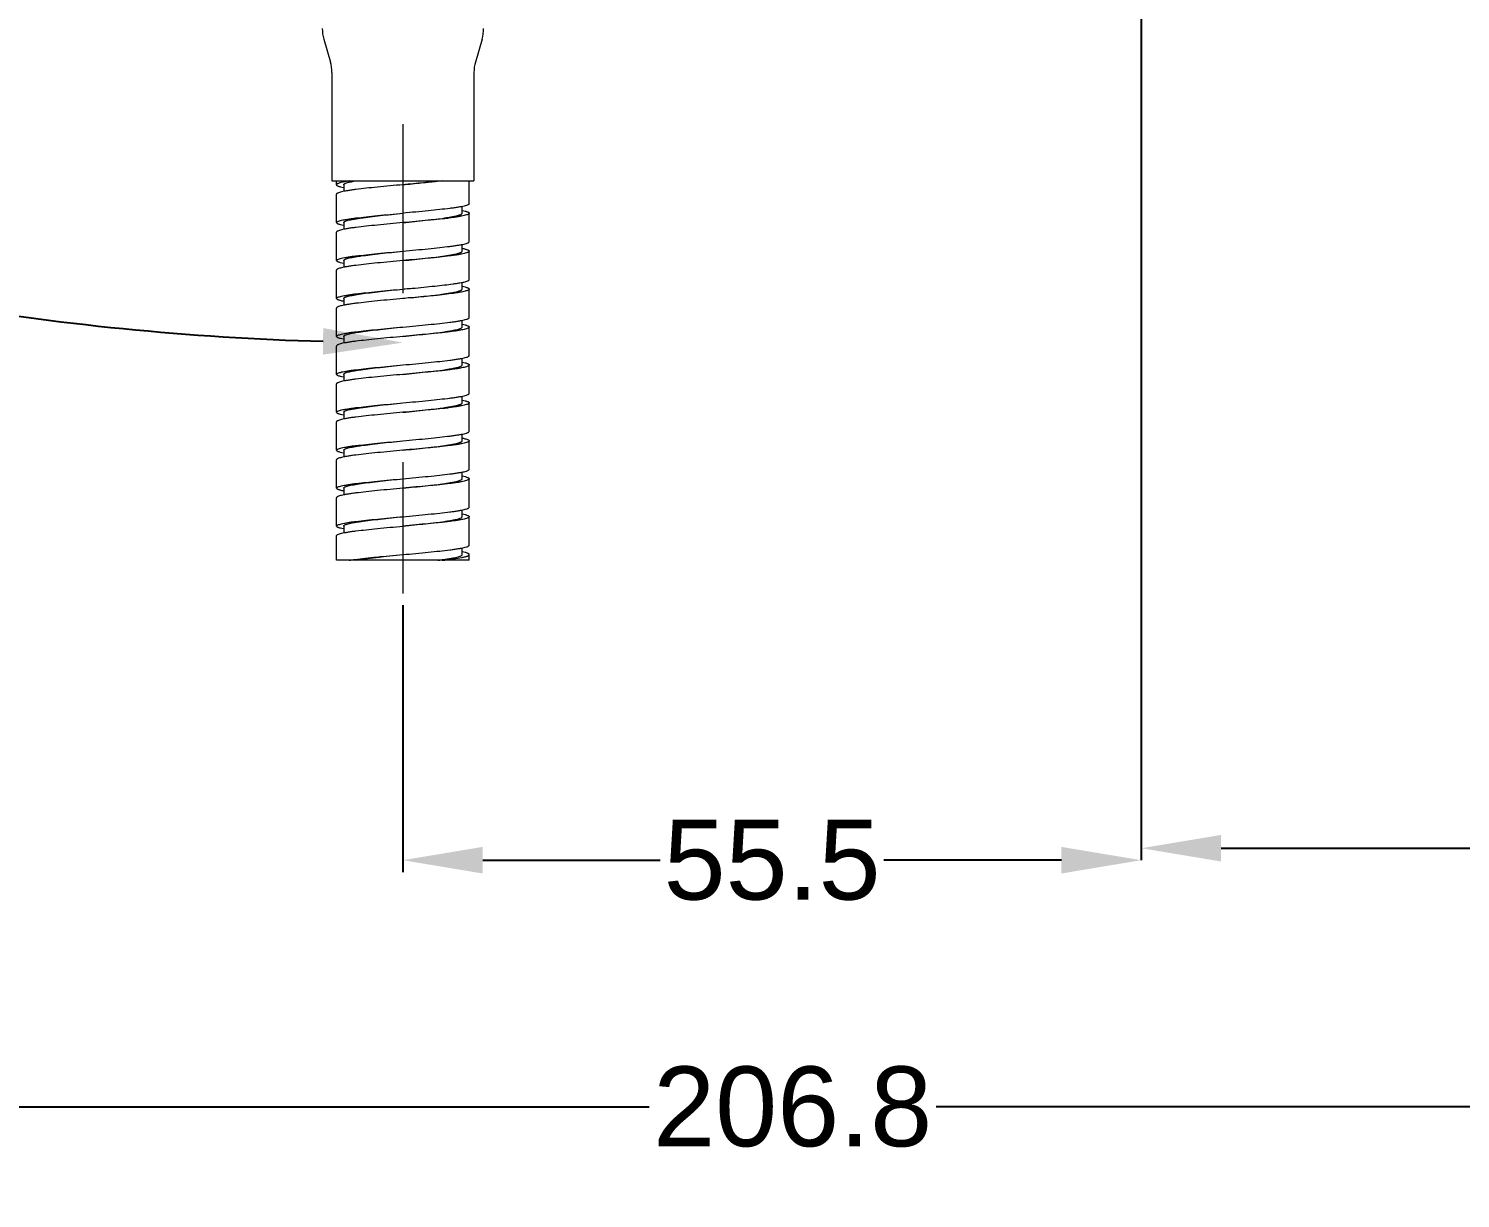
# Model space of a CAD drawing. Header units: millimetres. Extents: x 14071 to 14912, y -87 to 508.
# Drawn here: x 14654.4 to 14762, y 15.6 to 103.5 of the extents above; entities that cross this region are included whole.
import ezdxf

# ---------------------------------------------------------------- set-up
doc = ezdxf.new("R2010")
doc.units = ezdxf.units.MM
doc.linetypes.add('CENTERX2', pattern=[101.6, 63.5, -12.7, 12.7, -12.7])
doc.layers.add('CENTER', color=1, linetype='CENTERX2', lineweight=15)
doc.layers.add('DIM', color=3, linetype='Continuous', lineweight=9)
doc.styles.get("Standard").update_dxf_attribs({"font": 'arial.ttf'})
doc.dimstyles.new('겸용-샤워욕조용1', dxfattribs={"dimscale": 0.6, "dimtxt": 10, "dimasz": 10, "dimexe": 1.5, "dimexo": 1.5, "dimgap": 1, "dimtad": 0, "dimtih": 1, "dimtoh": 1, "dimdec": 1, "dimdsep": 46, "dimtxsty": 'Standard', "dimcen": 2.5, "dimclrd": 5, "dimclre": 5, "dimclrt": 5, "dimadec": 1, "dimazin": 2, "dimtfac": 1, "dimtdec": 1, "dimtmove": 0, "dimatfit": 3, "dimfxl": 1.25, "dimarcsym": 0})

# ---------------------------------------------------------------- blocks, each defined once
blk = doc.blocks.new('*D10')
at = {"layer": 'Defpoints', "color": 0, "transparency": 16777216}
for p in [(14772.19, 270.25), (14558.66, -0.91), (14567.36, -0.91)]:
    blk.add_point(p, dxfattribs=at)
at = {"layer": 'DIM', "color": 5, "lineweight": -2, "transparency": 16777216}
for p, q in [((14771.29, 270.25), (14557.76, 270.25)), ((14558.66, 264.25), (14558.66, 139.2)), ((14558.66, 5.09), (14558.66, 130.14)), ((14566.46, -0.91), (14557.76, -0.91))]:
    blk.add_line(p, q, dxfattribs=at)
at = {"layer": 'DIM', "color": 5, "transparency": 16777216}
for points in [[(14557.66, 264.25), (14559.66, 264.25), (14558.66, 270.25)], [(14557.66, 5.09), (14559.66, 5.09), (14558.66, -0.91)]]:
    blk.add_solid(points, dxfattribs=at)
at = {"layer": 'DIM', "color": 5, "transparency": 16777216, "insert": (14558.66, 134.67), "char_height": 6, "attachment_point": 5}
blk.add_mtext('(1600)', dxfattribs=at)
blk = doc.blocks.new('*D5')
at = {"layer": 'Defpoints', "color": 0, "transparency": 16777216}
for p in [(14738.06, 132.65), (14815.26, 41.92), (14815.26, 23.27)]:
    blk.add_point(p, dxfattribs=at)
at = {"layer": 'DIM', "color": 5, "lineweight": -2, "transparency": 16777216}
for p, q in [((14738.06, 131.75), (14738.06, 41.02)), ((14815.26, 24.17), (14815.26, 42.82)), ((14744.06, 41.92), (14768.32, 41.92)), ((14809.26, 41.92), (14785, 41.92))]:
    blk.add_line(p, q, dxfattribs=at)
at = {"layer": 'DIM', "color": 5, "transparency": 16777216}
for points in [[(14744.06, 42.92), (14744.06, 40.92), (14738.06, 41.92)], [(14809.26, 42.92), (14809.26, 40.92), (14815.26, 41.92)]]:
    blk.add_solid(points, dxfattribs=at)
at = {"layer": 'DIM', "color": 5, "transparency": 16777216, "insert": (14776.66, 41.92), "char_height": 6, "attachment_point": 5}
blk.add_mtext('77.2', dxfattribs=at)
blk = doc.blocks.new('*D6')
at = {"layer": 'Defpoints', "color": 0, "transparency": 16777216}
for p in [(14682.56, 61.07), (14682.56, 41.02), (14738.06, 41.02)]:
    blk.add_point(p, dxfattribs=at)
at = {"layer": 'DIM', "color": 5, "lineweight": -2, "transparency": 16777216}
for p, q in [((14682.56, 60.17), (14682.56, 40.12)), ((14688.56, 41.02), (14701.89, 41.02)), ((14732.06, 41.02), (14718.72, 41.02))]:
    blk.add_line(p, q, dxfattribs=at)
at = {"layer": 'DIM', "color": 5, "transparency": 16777216}
for points in [[(14688.56, 42.02), (14688.56, 40.02), (14682.56, 41.02)], [(14732.06, 42.02), (14732.06, 40.02), (14738.06, 41.02)]]:
    blk.add_solid(points, dxfattribs=at)
at = {"layer": 'DIM', "color": 5, "transparency": 16777216, "insert": (14710.31, 41.02), "char_height": 6, "attachment_point": 5}
blk.add_mtext('55.5', dxfattribs=at)
blk = doc.blocks.new('*D7')
at = {"layer": 'Defpoints', "color": 0, "transparency": 16777216}
for p in [(14682.56, 172.53), (14613.7, 130.78), (14604.56, 109.24), (14626.21, 87.5), (14682.56, 61.07)]:
    blk.add_point(p, dxfattribs=at)
at = {"layer": 'DIM', "color": 5, "lineweight": -2, "transparency": 16777216}
blk.add_line((14604.21, 108.42), (14598.95, 96.02), dxfattribs=at)
for start, end in [(248.6134, 256.7003), (260.2882, 268.3866)]:
    blk.add_arc((14682.56, 293), 213.08, start, end, dxfattribs=at)
at = {"layer": 'DIM', "color": 5, "transparency": 16777216}
for points in [[(14604.48, 93.66), (14605.23, 95.51), (14599.3, 96.85)], [(14676.57, 81), (14676.55, 79), (14682.56, 79.91)]]:
    blk.add_solid(points, dxfattribs=at)
at = {"layer": 'DIM', "color": 5, "transparency": 16777216, "insert": (14640.08, 84.19), "char_height": 6, "attachment_point": 5}
blk.add_mtext('23°', dxfattribs=at)
blk = doc.blocks.new('*D14')
at = {"layer": 'Defpoints', "color": 0, "transparency": 16777216}
for p in [(14608.47, 118.45), (14815.26, 42.82), (14815.26, 22.48)]:
    blk.add_point(p, dxfattribs=at)
at = {"layer": 'DIM', "color": 5, "lineweight": -2, "transparency": 16777216}
for p, q in [((14608.47, 117.55), (14608.47, 21.58)), ((14815.26, 41.92), (14815.26, 21.58)), ((14614.47, 22.48), (14701.08, 22.48)), ((14809.26, 22.48), (14722.65, 22.48))]:
    blk.add_line(p, q, dxfattribs=at)
at = {"layer": 'DIM', "color": 5, "transparency": 16777216}
for points in [[(14614.47, 23.48), (14614.47, 21.48), (14608.47, 22.48)], [(14809.26, 23.48), (14809.26, 21.48), (14815.26, 22.48)]]:
    blk.add_solid(points, dxfattribs=at)
at = {"layer": 'DIM', "color": 5, "transparency": 16777216, "insert": (14711.86, 22.48), "char_height": 6, "attachment_point": 5}
blk.add_mtext('206.8', dxfattribs=at)

msp = doc.modelspace()

# ---------------------------------------------------------------- linework, layer by layer
at = {"lineweight": 20}
for p, q in [((14676.61, 102.71), (14677.11, 100.99)), ((14688.51, 102.71), (14688.01, 100.99)), ((14677.22, 100.2), (14677.22, 92.05)), ((14687.9, 100.2), (14687.9, 92.05)), ((14677.22, 92.05), (14687.9, 92.05)), ((14677.57, 91.77), (14677.57, 92.05)), ((14678.11, 91.77), (14678.11, 91.26)), ((14687.55, 90.34), (14687.55, 92.05)), ((14677.57, 88.92), (14677.57, 91.05)), ((14687.01, 89.63), (14687.01, 90.13)), ((14687.55, 87.49), (14687.55, 89.63)), ((14678.11, 88.92), (14678.11, 88.41)), ((14677.57, 86.07), (14677.57, 88.2)), ((14687.01, 86.78), (14687.01, 87.28)), ((14687.55, 84.64), (14687.55, 86.78)), ((14677.57, 83.22), (14677.57, 85.35)), ((14678.11, 86.07), (14678.11, 85.56)), ((14687.01, 83.93), (14687.01, 84.43)), ((14678.11, 83.22), (14678.11, 82.71)), ((14687.55, 81.79), (14687.55, 83.93)), ((14677.57, 80.37), (14677.57, 82.5)), ((14687.01, 81.08), (14687.01, 81.58)), ((14687.55, 78.94), (14687.55, 81.08)), ((14677.57, 77.52), (14677.57, 79.65)), ((14678.11, 80.37), (14678.11, 79.86)), ((14687.01, 78.23), (14687.01, 78.73)), ((14678.11, 77.52), (14678.11, 77.01)), ((14687.55, 76.09), (14687.55, 78.23)), ((14677.57, 74.67), (14677.57, 76.8)), ((14687.01, 75.38), (14687.01, 75.88)), ((14687.55, 73.24), (14687.55, 75.38)), ((14678.11, 74.67), (14678.11, 74.16)), ((14677.57, 71.82), (14677.57, 73.95)), ((14687.01, 72.53), (14687.01, 73.03)), ((14687.53, 72.56), (14687.55, 72.53)), ((14687.55, 70.39), (14687.55, 72.53)), ((14677.57, 68.97), (14677.57, 71.1)), ((14678.11, 71.82), (14678.11, 71.31)), ((14687.01, 69.68), (14687.01, 70.18)), ((14678.11, 68.97), (14678.11, 68.46)), ((14687.55, 67.54), (14687.55, 69.68)), ((14677.57, 66.12), (14677.57, 68.25)), ((14687.01, 66.83), (14687.01, 67.33)), ((14687.55, 64.69), (14687.55, 66.83)), ((14678.11, 66.12), (14678.11, 65.61)), ((14677.57, 63.55), (14677.57, 65.4)), ((14687.55, 63.55), (14677.57, 63.55)), ((14687.01, 63.98), (14687.01, 64.48)), ((14687.55, 63.55), (14687.55, 63.98))]:
    msp.add_line(p, q, dxfattribs=at)
for centre, radius, start, end in [((14679.35, 103.5), 2.85, 180, 195.9454), ((14685.77, 103.5), 2.85, 344.0546, 360), ((14674.37, 100.2), 2.85, 0, 15.9454), ((14690.75, 100.2), 2.85, 164.0546, 180), ((14680.84, 98.03), 34.75, 277.1836, 277.7166)]:
    msp.add_arc(centre, radius, start, end, dxfattribs=at)
for points, start_tangent, end_tangent in [([(14678.53, 92.05), (14678.12, 91.98), (14677.95, 91.95), (14677.82, 91.91), (14677.71, 91.87), (14677.63, 91.84), (14677.61, 91.82), (14677.59, 91.8), (14677.57, 91.77)], (-0.988329, -0.152335), (-0.000365, -1)), ([(14682.56, 91.77), (14681.59, 91.68), (14680.65, 91.59), (14679.79, 91.5), (14679.03, 91.41), (14678.7, 91.37), (14678.41, 91.32), (14678.16, 91.28), (14677.95, 91.23), (14677.79, 91.19), (14677.67, 91.14), (14677.63, 91.12), (14677.6, 91.1), (14677.57, 91.05)], (-0.99589, -0.090572), (-0.000306, -1)), ([(14677.57, 91.77), (14677.6, 91.72), (14677.65, 91.69), (14677.7, 91.66), (14677.78, 91.64), (14677.87, 91.61), (14678.09, 91.56)], (-0.000365, -1), (0.979671, -0.200612)), ([(14678.11, 91.77), (14678.16, 91.84), (14678.23, 91.87), (14678.33, 91.91), (14678.45, 91.95), (14678.6, 91.98), (14678.96, 92.05)], (0.000261, 1), (0.985424, 0.170114)), ([(14685.5, 92.05), (14684.11, 91.91), (14682.56, 91.77)], (-0.993715, -0.111936), (-0.99589, -0.090572)), ([(14682.56, 91.77), (14683.94, 91.91), (14685.19, 92.05)], (0.994852, 0.101335), (0.992135, 0.125169)), ([(14677.57, 88.92), (14677.6, 88.96), (14677.63, 88.98), (14677.67, 89.01), (14677.79, 89.05), (14677.95, 89.1), (14678.16, 89.14), (14678.41, 89.18), (14678.7, 89.23), (14679.03, 89.27), (14679.79, 89.36), (14680.65, 89.45), (14681.59, 89.54), (14682.56, 89.63)], (-0.000001, 1), (0.99589, 0.090572)), ([(14678.11, 88.92), (14678.13, 88.96), (14678.15, 88.98), (14678.19, 89.01), (14678.3, 89.05), (14678.45, 89.1), (14678.63, 89.14), (14678.86, 89.18), (14679.12, 89.23), (14679.41, 89.27), (14680.09, 89.36), (14680.86, 89.45), (14681.69, 89.54), (14682.56, 89.63)], (-0.000264, 1), (0.994852, 0.101335)), ([(14687.55, 90.34), (14687.52, 90.3), (14687.49, 90.28), (14687.45, 90.25), (14687.33, 90.21), (14687.17, 90.16), (14686.96, 90.12), (14686.71, 90.08), (14686.41, 90.03), (14686.09, 89.99), (14685.33, 89.9), (14684.47, 89.81), (14683.53, 89.72), (14682.56, 89.63)], (0.000193, -1), (-0.99589, -0.090572)), ([(14687.55, 89.63), (14687.52, 89.59), (14687.49, 89.56), (14687.45, 89.54), (14687.33, 89.5), (14687.17, 89.45), (14686.96, 89.41), (14686.71, 89.36), (14686.41, 89.32), (14686.09, 89.27), (14685.33, 89.18), (14684.47, 89.1), (14683.53, 89.01), (14682.56, 88.92)], (-0.000075, -1), (-0.99589, -0.090572)), ([(14682.56, 88.92), (14683.43, 89.01), (14684.26, 89.1), (14685.03, 89.18), (14685.71, 89.27), (14686, 89.32), (14686.26, 89.36), (14686.49, 89.41), (14686.67, 89.45), (14686.82, 89.5), (14686.93, 89.54), (14686.96, 89.56), (14686.99, 89.59), (14687.01, 89.63)], (0.994852, 0.101335), (-0.000192, 1)), ([(14687.03, 89.84), (14687.25, 89.79), (14687.34, 89.76), (14687.41, 89.73), (14687.47, 89.71), (14687.51, 89.68), (14687.55, 89.63)], (0.979769, -0.200132), (-0.000075, -1)), ([(14678.09, 88.71), (14677.87, 88.76), (14677.78, 88.79), (14677.7, 88.81), (14677.65, 88.84), (14677.61, 88.86), (14677.57, 88.92)], (-0.979775, 0.200102), (-0.000001, 1)), ([(14682.56, 88.92), (14681.59, 88.83), (14680.65, 88.74), (14679.79, 88.65), (14679.03, 88.56), (14678.7, 88.52), (14678.41, 88.47), (14678.16, 88.43), (14677.95, 88.38), (14677.79, 88.34), (14677.67, 88.29), (14677.63, 88.27), (14677.6, 88.25), (14677.57, 88.2)], (-0.99589, -0.090572), (0.000001, -1)), ([(14682.56, 86.78), (14683.53, 86.87), (14684.47, 86.96), (14685.33, 87.05), (14686.09, 87.14), (14686.41, 87.18), (14686.71, 87.23), (14686.96, 87.27), (14687.17, 87.31), (14687.33, 87.36), (14687.45, 87.4), (14687.49, 87.43), (14687.52, 87.45), (14687.55, 87.49)], (0.99589, 0.090572), (0.000628, 1)), ([(14677.57, 86.07), (14677.6, 86.11), (14677.63, 86.13), (14677.67, 86.16), (14677.79, 86.2), (14677.95, 86.25), (14678.16, 86.29), (14678.41, 86.33), (14678.7, 86.38), (14679.03, 86.42), (14679.79, 86.51), (14680.65, 86.6), (14681.59, 86.69), (14682.56, 86.78)], (-0.000001, 1), (0.99589, 0.090572)), ([(14678.11, 86.07), (14678.13, 86.11), (14678.15, 86.13), (14678.19, 86.16), (14678.3, 86.2), (14678.45, 86.25), (14678.63, 86.29), (14678.86, 86.33), (14679.12, 86.38), (14679.41, 86.42), (14680.09, 86.51), (14680.86, 86.6), (14681.69, 86.69), (14682.56, 86.78)], (0.000008, 1), (0.994852, 0.101335)), ([(14687.55, 86.78), (14687.52, 86.74), (14687.49, 86.71), (14687.45, 86.69), (14687.33, 86.65), (14687.17, 86.6), (14686.96, 86.56), (14686.71, 86.51), (14686.41, 86.47), (14686.09, 86.42), (14685.33, 86.33), (14684.47, 86.25), (14683.53, 86.16), (14682.56, 86.07)], (-0.000628, -1), (-0.99589, -0.090572)), ([(14682.56, 86.07), (14683.43, 86.16), (14684.26, 86.25), (14685.03, 86.33), (14685.71, 86.42), (14686, 86.47), (14686.26, 86.51), (14686.49, 86.56), (14686.67, 86.6), (14686.82, 86.65), (14686.93, 86.69), (14686.96, 86.71), (14686.99, 86.74), (14687.01, 86.78)], (0.994852, 0.101335), (0.000313, 1)), ([(14687.03, 86.99), (14687.25, 86.94), (14687.34, 86.91), (14687.41, 86.88), (14687.47, 86.86), (14687.51, 86.83), (14687.55, 86.78)], (0.979763, -0.200159), (-0.000628, -1)), ([(14678.09, 85.86), (14677.87, 85.91), (14677.78, 85.94), (14677.7, 85.96), (14677.65, 85.99), (14677.61, 86.01), (14677.57, 86.07)], (-0.979778, 0.200087), (-0.000001, 1)), ([(14682.56, 86.07), (14681.59, 85.98), (14680.65, 85.89), (14679.79, 85.8), (14679.03, 85.71), (14678.7, 85.67), (14678.41, 85.62), (14678.16, 85.58), (14677.95, 85.53), (14677.79, 85.49), (14677.67, 85.44), (14677.63, 85.42), (14677.6, 85.4), (14677.57, 85.35)], (-0.99589, -0.090572), (0.000001, -1)), ([(14682.56, 83.93), (14682.74, 83.95), (14683.26, 83.99)], (0.99589, 0.090572), (0.995807, 0.09148)), ([(14683.26, 83.99), (14684.13, 84.07), (14684.95, 84.16), (14685.69, 84.24), (14686.33, 84.32), (14686.6, 84.36), (14686.85, 84.4), (14687.06, 84.44), (14687.23, 84.48), (14687.37, 84.52), (14687.47, 84.56), (14687.5, 84.58), (14687.53, 84.6), (14687.55, 84.64)], (0.995807, 0.09148), (0.001082, 0.999999)), ([(14687.03, 84.14), (14687.25, 84.09), (14687.34, 84.06), (14687.42, 84.03), (14687.47, 84.01), (14687.51, 83.98), (14687.55, 83.93)], (0.979719, -0.200379), (-0.001082, -0.999999)), ([(14677.57, 83.22), (14677.6, 83.26), (14677.63, 83.28), (14677.67, 83.31), (14677.79, 83.35), (14677.95, 83.4), (14678.16, 83.44), (14678.41, 83.48), (14678.7, 83.53), (14679.03, 83.57), (14679.79, 83.66), (14680.65, 83.75), (14681.59, 83.84), (14682.56, 83.93)], (0.000002, 1), (0.99589, 0.090572)), ([(14678.09, 83.01), (14677.87, 83.06), (14677.78, 83.09), (14677.7, 83.11), (14677.65, 83.14), (14677.61, 83.16), (14677.57, 83.22)], (-0.979781, 0.200071), (0.000002, 1)), ([(14682.56, 83.22), (14681.59, 83.13), (14680.65, 83.04), (14679.79, 82.95), (14679.03, 82.86), (14678.7, 82.82), (14678.41, 82.77), (14678.16, 82.73), (14677.95, 82.68), (14677.79, 82.64), (14677.67, 82.59), (14677.63, 82.57), (14677.6, 82.55), (14677.57, 82.5)], (-0.99589, -0.090572), (-0.000002, -1)), ([(14678.11, 83.22), (14678.13, 83.26), (14678.15, 83.28), (14678.19, 83.31), (14678.3, 83.35), (14678.45, 83.4), (14678.63, 83.44), (14678.86, 83.48), (14679.12, 83.53), (14679.41, 83.57), (14680.09, 83.66), (14680.86, 83.75), (14681.69, 83.84), (14682.56, 83.93)], (0.000381, 1), (0.994852, 0.101336)), ([(14683.26, 83.28), (14683.09, 83.27), (14682.56, 83.22)], (-0.995807, -0.09148), (-0.99589, -0.090572)), ([(14683.19, 83.28), (14683.96, 83.36), (14684.69, 83.44), (14685.35, 83.52), (14685.92, 83.61), (14686.17, 83.65), (14686.39, 83.69), (14686.58, 83.73), (14686.73, 83.77), (14686.85, 83.81), (14686.94, 83.85), (14686.97, 83.87), (14686.99, 83.89), (14687.01, 83.93)], (0.994749, 0.102348), (-0.000379, 1)), ([(14687.55, 83.93), (14687.53, 83.89), (14687.5, 83.87), (14687.47, 83.85), (14687.37, 83.81), (14687.23, 83.77), (14687.06, 83.73), (14686.85, 83.69), (14686.6, 83.65), (14686.33, 83.61), (14685.69, 83.52), (14684.95, 83.44), (14684.13, 83.36), (14683.26, 83.28)], (-0.001082, -0.999999), (-0.995807, -0.09148)), ([(14682.56, 81.08), (14683.53, 81.17), (14684.47, 81.26), (14685.33, 81.35), (14686.09, 81.44), (14686.41, 81.48), (14686.71, 81.53), (14686.96, 81.57), (14687.17, 81.61), (14687.33, 81.66), (14687.45, 81.7), (14687.49, 81.73), (14687.52, 81.75), (14687.55, 81.79)], (0.99589, 0.090572), (0.000908, 1)), ([(14677.57, 80.37), (14677.6, 80.41), (14677.63, 80.43), (14677.67, 80.46), (14677.79, 80.5), (14677.95, 80.55), (14678.16, 80.59), (14678.41, 80.63), (14678.7, 80.68), (14679.03, 80.72), (14679.79, 80.81), (14680.65, 80.9), (14681.59, 80.99), (14682.56, 81.08)], (0.000004, 1), (0.99589, 0.090572)), ([(14678.11, 80.37), (14678.13, 80.41), (14678.15, 80.43), (14678.19, 80.46), (14678.3, 80.5), (14678.45, 80.55), (14678.63, 80.59), (14678.86, 80.63), (14679.12, 80.68), (14679.41, 80.72), (14680.09, 80.81), (14680.86, 80.9), (14681.69, 80.99), (14682.56, 81.08)], (-0.000051, 1), (0.994852, 0.101335)), ([(14687.55, 81.08), (14687.52, 81.04), (14687.49, 81.01), (14687.45, 80.99), (14687.33, 80.95), (14687.17, 80.9), (14686.96, 80.86), (14686.71, 80.81), (14686.41, 80.77), (14686.09, 80.72), (14685.33, 80.63), (14684.47, 80.55), (14683.53, 80.46), (14682.56, 80.37)], (-0.000908, -1), (-0.99589, -0.090572)), ([(14682.56, 80.37), (14683.43, 80.46), (14684.26, 80.55), (14685.03, 80.63), (14685.71, 80.72), (14686, 80.77), (14686.26, 80.81), (14686.49, 80.86), (14686.67, 80.9), (14686.82, 80.95), (14686.93, 80.99), (14686.96, 81.01), (14686.99, 81.04), (14687.01, 81.08)], (0.994852, 0.101335), (-0.000233, 1)), ([(14687.03, 81.29), (14687.25, 81.24), (14687.34, 81.21), (14687.41, 81.18), (14687.47, 81.16), (14687.51, 81.13), (14687.55, 81.08)], (0.979761, -0.200171), (-0.000908, -1)), ([(14678.09, 80.16), (14677.87, 80.21), (14677.78, 80.24), (14677.7, 80.26), (14677.65, 80.29), (14677.61, 80.31), (14677.57, 80.37)], (-0.979783, 0.200063), (0.000004, 1)), ([(14682.56, 80.37), (14681.59, 80.28), (14680.65, 80.19), (14679.79, 80.1), (14679.03, 80.01), (14678.7, 79.97), (14678.41, 79.92), (14678.16, 79.88), (14677.95, 79.83), (14677.79, 79.79), (14677.67, 79.74), (14677.63, 79.72), (14677.6, 79.7), (14677.57, 79.65)], (-0.99589, -0.090572), (-0.000004, -1)), ([(14682.56, 78.23), (14683.53, 78.32), (14684.47, 78.41), (14685.33, 78.5), (14686.09, 78.59), (14686.41, 78.63), (14686.71, 78.68), (14686.96, 78.72), (14687.17, 78.76), (14687.33, 78.81), (14687.45, 78.85), (14687.49, 78.88), (14687.52, 78.9), (14687.55, 78.94)], (0.99589, 0.090572), (0.000461, 1)), ([(14677.57, 77.52), (14677.6, 77.56), (14677.63, 77.58), (14677.67, 77.61), (14677.79, 77.65), (14677.95, 77.7), (14678.16, 77.74), (14678.41, 77.78), (14678.7, 77.83), (14679.03, 77.87), (14679.79, 77.96), (14680.65, 78.05), (14681.59, 78.14), (14682.56, 78.23)], (0.000005, 1), (0.99589, 0.090572)), ([(14678.09, 77.31), (14677.87, 77.36), (14677.78, 77.39), (14677.7, 77.41), (14677.65, 77.44), (14677.61, 77.46), (14677.57, 77.52)], (-0.979784, 0.200057), (0.000005, 1)), ([(14682.56, 77.52), (14681.59, 77.43), (14680.65, 77.34), (14679.79, 77.25), (14679.03, 77.16), (14678.7, 77.12), (14678.41, 77.07), (14678.16, 77.03), (14677.95, 76.98), (14677.79, 76.94), (14677.67, 76.89), (14677.63, 76.87), (14677.6, 76.85), (14677.57, 76.8)], (-0.99589, -0.090572), (-0.000005, -1)), ([(14678.11, 77.52), (14678.13, 77.56), (14678.15, 77.58), (14678.19, 77.61), (14678.3, 77.65), (14678.45, 77.7), (14678.63, 77.74), (14678.86, 77.78), (14679.12, 77.83), (14679.41, 77.87), (14680.09, 77.96), (14680.86, 78.05), (14681.69, 78.14), (14682.56, 78.23)], (-0.000403, 1), (0.994852, 0.101335)), ([(14687.55, 78.23), (14687.52, 78.19), (14687.49, 78.16), (14687.45, 78.14), (14687.33, 78.1), (14687.17, 78.05), (14686.96, 78.01), (14686.71, 77.96), (14686.41, 77.92), (14686.09, 77.87), (14685.33, 77.78), (14684.47, 77.7), (14683.53, 77.61), (14682.56, 77.52)], (-0.000461, -1), (-0.99589, -0.090572)), ([(14682.56, 77.52), (14683.43, 77.61), (14684.26, 77.7), (14685.03, 77.78), (14685.71, 77.87), (14686, 77.92), (14686.26, 77.96), (14686.49, 78.01), (14686.67, 78.05), (14686.82, 78.1), (14686.93, 78.14), (14686.96, 78.16), (14686.99, 78.19), (14687.01, 78.23)], (0.994852, 0.101335), (0.000293, 1)), ([(14687.03, 78.44), (14687.25, 78.39), (14687.34, 78.36), (14687.41, 78.33), (14687.47, 78.31), (14687.51, 78.28), (14687.55, 78.23)], (0.979761, -0.200171), (-0.000461, -1)), ([(14677.57, 74.67), (14677.6, 74.71), (14677.63, 74.73), (14677.67, 74.76), (14677.79, 74.8), (14677.95, 74.85), (14678.16, 74.89), (14678.41, 74.93), (14678.7, 74.98), (14679.03, 75.02), (14679.79, 75.11), (14680.65, 75.2), (14681.59, 75.29), (14682.56, 75.38)], (0.000007, 1), (0.99589, 0.090572)), ([(14678.11, 74.67), (14678.13, 74.71), (14678.15, 74.73), (14678.19, 74.76), (14678.3, 74.8), (14678.45, 74.85), (14678.63, 74.89), (14678.86, 74.93), (14679.12, 74.98), (14679.41, 75.02), (14680.09, 75.11), (14680.86, 75.2), (14681.69, 75.29), (14682.56, 75.38)], (-0.000328, 1), (0.994852, 0.101335)), ([(14682.56, 75.38), (14683.53, 75.47), (14684.47, 75.56), (14685.33, 75.65), (14686.09, 75.74), (14686.41, 75.78), (14686.71, 75.83), (14686.96, 75.87), (14687.17, 75.91), (14687.33, 75.96), (14687.45, 76), (14687.49, 76.03), (14687.52, 76.05), (14687.55, 76.09)], (0.99589, 0.090572), (-0.000041, 1)), ([(14687.55, 75.38), (14687.52, 75.34), (14687.49, 75.31), (14687.45, 75.29), (14687.33, 75.25), (14687.17, 75.2), (14686.96, 75.16), (14686.71, 75.11), (14686.41, 75.07), (14686.09, 75.02), (14685.33, 74.93), (14684.47, 74.85), (14683.53, 74.76), (14682.56, 74.67)], (0.000041, -1), (-0.99589, -0.090572)), ([(14682.56, 74.67), (14683.43, 74.76), (14684.26, 74.85), (14685.03, 74.93), (14685.71, 75.02), (14686, 75.07), (14686.26, 75.11), (14686.49, 75.16), (14686.67, 75.2), (14686.82, 75.25), (14686.93, 75.29), (14686.96, 75.31), (14686.99, 75.34), (14687.01, 75.38)], (0.994852, 0.101335), (0.000406, 1)), ([(14687.03, 75.59), (14687.25, 75.54), (14687.34, 75.51), (14687.41, 75.48), (14687.47, 75.46), (14687.51, 75.43), (14687.55, 75.38)], (0.979762, -0.200168), (0.000041, -1)), ([(14678.09, 74.46), (14677.87, 74.51), (14677.78, 74.54), (14677.7, 74.56), (14677.65, 74.59), (14677.61, 74.61), (14677.57, 74.67)], (-0.979785, 0.200054), (0.000007, 1)), ([(14682.56, 74.67), (14681.59, 74.58), (14680.65, 74.49), (14679.79, 74.4), (14679.03, 74.31), (14678.7, 74.27), (14678.41, 74.22), (14678.16, 74.18), (14677.95, 74.13), (14677.79, 74.09), (14677.67, 74.04), (14677.63, 74.02), (14677.6, 74), (14677.57, 73.95)], (-0.99589, -0.090572), (-0.000007, -1)), ([(14682.56, 72.53), (14683.53, 72.62), (14684.47, 72.71), (14685.33, 72.8), (14686.09, 72.89), (14686.41, 72.93), (14686.71, 72.98), (14686.96, 73.02), (14687.17, 73.06), (14687.33, 73.11), (14687.45, 73.15), (14687.49, 73.18), (14687.52, 73.2), (14687.55, 73.24)], (0.99589, 0.090572), (-0.000181, 1)), ([(14677.57, 71.82), (14677.6, 71.86), (14677.63, 71.88), (14677.67, 71.91), (14677.79, 71.95), (14677.95, 72), (14678.16, 72.04), (14678.41, 72.08), (14678.7, 72.13), (14679.03, 72.17), (14679.79, 72.26), (14680.65, 72.35), (14681.59, 72.44), (14682.56, 72.53)], (0.000009, 1), (0.99589, 0.090572)), ([(14678.11, 71.82), (14678.13, 71.86), (14678.15, 71.88), (14678.19, 71.91), (14678.3, 71.95), (14678.45, 72), (14678.63, 72.04), (14678.86, 72.08), (14679.12, 72.13), (14679.41, 72.17), (14680.09, 72.26), (14680.86, 72.35), (14681.69, 72.44), (14682.56, 72.53)], (0.00018, 1), (0.994852, 0.101335)), ([(14682.56, 71.82), (14683.43, 71.91), (14684.26, 72), (14685.03, 72.08), (14685.71, 72.17), (14686, 72.22), (14686.26, 72.26), (14686.49, 72.31), (14686.67, 72.35), (14686.82, 72.4), (14686.93, 72.44), (14686.96, 72.46), (14686.99, 72.49), (14687.01, 72.53)], (0.994852, 0.101335), (0.000492, 1)), ([(14687.55, 72.53), (14687.52, 72.49), (14687.49, 72.46), (14687.45, 72.44), (14687.33, 72.4), (14687.17, 72.35), (14686.96, 72.31), (14686.71, 72.26), (14686.41, 72.22), (14686.09, 72.17), (14685.33, 72.08), (14684.47, 72), (14683.53, 71.91), (14682.56, 71.82)], (0.000181, -1), (-0.99589, -0.090572)), ([(14687.03, 72.74), (14687.22, 72.69), (14687.37, 72.65), (14687.48, 72.61), (14687.53, 72.56)], (0.979715, -0.200396), (0.613956, -0.78934)), ([(14678.09, 71.61), (14677.87, 71.66), (14677.78, 71.69), (14677.7, 71.71), (14677.65, 71.74), (14677.61, 71.76), (14677.57, 71.82)], (-0.979783, 0.200061), (0.000009, 1)), ([(14682.56, 71.82), (14681.59, 71.73), (14680.65, 71.64), (14679.79, 71.55), (14679.03, 71.46), (14678.7, 71.42), (14678.41, 71.37), (14678.16, 71.33), (14677.95, 71.28), (14677.79, 71.24), (14677.67, 71.19), (14677.63, 71.17), (14677.6, 71.15), (14677.57, 71.1)], (-0.99589, -0.090572), (-0.000009, -1)), ([(14682.56, 69.68), (14683.53, 69.77), (14684.47, 69.86), (14685.33, 69.95), (14686.09, 70.04), (14686.41, 70.08), (14686.71, 70.13), (14686.96, 70.17), (14687.17, 70.21), (14687.33, 70.26), (14687.45, 70.3), (14687.49, 70.33), (14687.52, 70.35), (14687.55, 70.39)], (0.99589, 0.090572), (-0.001031, 0.999999)), ([(14677.57, 68.97), (14677.6, 69.01), (14677.63, 69.03), (14677.67, 69.06), (14677.79, 69.1), (14677.95, 69.15), (14678.16, 69.19), (14678.41, 69.23), (14678.7, 69.28), (14679.03, 69.32), (14679.79, 69.41), (14680.65, 69.5), (14681.59, 69.59), (14682.56, 69.68)], (0.000011, 1), (0.99589, 0.090572)), ([(14678.09, 68.76), (14677.87, 68.81), (14677.78, 68.84), (14677.7, 68.86), (14677.65, 68.89), (14677.61, 68.91), (14677.57, 68.97)], (-0.97978, 0.20008), (0.000011, 1)), ([(14682.56, 68.97), (14681.59, 68.88), (14680.65, 68.79), (14679.79, 68.7), (14679.03, 68.61), (14678.7, 68.57), (14678.41, 68.52), (14678.16, 68.48), (14677.95, 68.43), (14677.79, 68.39), (14677.67, 68.34), (14677.63, 68.32), (14677.6, 68.3), (14677.57, 68.25)], (-0.99589, -0.090572), (-0.000011, -1)), ([(14678.11, 68.97), (14678.13, 69.01), (14678.15, 69.03), (14678.19, 69.06), (14678.3, 69.1), (14678.45, 69.15), (14678.63, 69.19), (14678.86, 69.23), (14679.12, 69.28), (14679.41, 69.32), (14680.09, 69.41), (14680.86, 69.5), (14681.69, 69.59), (14682.56, 69.68)], (0.000205, 1), (0.994852, 0.101335)), ([(14682.56, 68.97), (14683.43, 69.06), (14684.26, 69.15), (14685.03, 69.23), (14685.71, 69.32), (14686, 69.37), (14686.26, 69.41), (14686.49, 69.46), (14686.67, 69.5), (14686.82, 69.55), (14686.93, 69.59), (14686.96, 69.61), (14686.99, 69.64), (14687.01, 69.68)], (0.994852, 0.101335), (-0.000408, 1)), ([(14687.55, 69.68), (14687.52, 69.64), (14687.49, 69.61), (14687.45, 69.59), (14687.33, 69.55), (14687.17, 69.5), (14686.96, 69.46), (14686.71, 69.41), (14686.41, 69.37), (14686.09, 69.32), (14685.33, 69.23), (14684.47, 69.15), (14683.53, 69.06), (14682.56, 68.97)], (0.001031, -0.999999), (-0.99589, -0.090572)), ([(14687.03, 69.89), (14687.25, 69.84), (14687.34, 69.81), (14687.41, 69.78), (14687.47, 69.76), (14687.51, 69.73), (14687.55, 69.68)], (0.979765, -0.200149), (0.001031, -0.999999)), ([(14677.57, 66.12), (14677.6, 66.16), (14677.63, 66.18), (14677.67, 66.21), (14677.79, 66.25), (14677.95, 66.3), (14678.16, 66.34), (14678.41, 66.38), (14678.7, 66.43), (14679.03, 66.47), (14679.79, 66.56), (14680.65, 66.65), (14681.59, 66.74), (14682.56, 66.83)], (0.000013, 1), (0.99589, 0.090572)), ([(14678.11, 66.12), (14678.13, 66.16), (14678.15, 66.18), (14678.19, 66.21), (14678.3, 66.25), (14678.45, 66.3), (14678.63, 66.34), (14678.86, 66.38), (14679.12, 66.43), (14679.41, 66.47), (14680.09, 66.56), (14680.86, 66.65), (14681.69, 66.74), (14682.56, 66.83)], (-0.000361, 1), (0.994852, 0.101335)), ([(14682.56, 66.83), (14683.53, 66.92), (14684.47, 67.01), (14685.33, 67.1), (14686.09, 67.19), (14686.41, 67.23), (14686.71, 67.28), (14686.96, 67.32), (14687.17, 67.36), (14687.33, 67.41), (14687.45, 67.45), (14687.49, 67.48), (14687.52, 67.5), (14687.55, 67.54)], (0.99589, 0.090572), (-0.000964, 1)), ([(14682.56, 66.12), (14683.43, 66.21), (14684.26, 66.3), (14685.03, 66.38), (14685.71, 66.47), (14686, 66.52), (14686.26, 66.56), (14686.49, 66.61), (14686.67, 66.65), (14686.82, 66.7), (14686.93, 66.74), (14686.96, 66.76), (14686.99, 66.79), (14687.01, 66.83)], (0.994852, 0.101335), (0.000399, 1)), ([(14687.55, 66.83), (14687.52, 66.79), (14687.49, 66.76), (14687.45, 66.74), (14687.33, 66.7), (14687.17, 66.65), (14686.96, 66.61), (14686.71, 66.56), (14686.41, 66.52), (14686.09, 66.47), (14685.33, 66.38), (14684.47, 66.3), (14683.53, 66.21), (14682.56, 66.12)], (0.000964, -1), (-0.99589, -0.090572)), ([(14687.03, 67.04), (14687.25, 66.99), (14687.34, 66.96), (14687.41, 66.93), (14687.47, 66.91), (14687.51, 66.88), (14687.55, 66.83)], (0.979768, -0.200136), (0.000964, -1)), ([(14678.09, 65.91), (14677.87, 65.96), (14677.78, 65.99), (14677.7, 66.01), (14677.65, 66.04), (14677.61, 66.06), (14677.57, 66.12)], (-0.979774, 0.200108), (0.000013, 1)), ([(14677.57, 65.4), (14677.6, 65.45), (14677.63, 65.47), (14677.67, 65.49), (14677.79, 65.54), (14677.95, 65.58), (14678.16, 65.63), (14678.41, 65.67), (14678.7, 65.72), (14679.03, 65.76), (14679.79, 65.85), (14680.65, 65.94), (14681.59, 66.03), (14682.56, 66.12)], (-0.000107, 1), (0.99589, 0.090572)), ([(14682.56, 63.98), (14683.53, 64.07), (14684.47, 64.16), (14685.33, 64.25), (14686.09, 64.34), (14686.41, 64.38), (14686.71, 64.43), (14686.96, 64.47), (14687.17, 64.51), (14687.33, 64.56), (14687.45, 64.6), (14687.49, 64.63), (14687.52, 64.65), (14687.55, 64.69)], (0.99589, 0.090572), (-0.000547, 1)), ([(14678.53, 63.55), (14678.63, 63.57), (14678.96, 63.61)], (0.988329, 0.152334), (0.991455, 0.130452)), ([(14678.96, 63.55), (14679.67, 63.66), (14680.54, 63.77), (14682.56, 63.98)], (0.985425, 0.170113), (0.994852, 0.101335)), ([(14678.96, 63.61), (14679.72, 63.7), (14680.6, 63.8), (14682.56, 63.98)], (0.991455, 0.130452), (0.99589, 0.090572)), ([(14685.5, 63.55), (14686.36, 63.66), (14687.01, 63.77), (14687.24, 63.82), (14687.33, 63.85), (14687.41, 63.87), (14687.47, 63.9), (14687.51, 63.93), (14687.55, 63.98)], (0.993715, 0.111937), (0.000291, 1)), ([(14685.51, 63.6), (14685.84, 63.64), (14686.14, 63.69), (14686.4, 63.74), (14686.62, 63.79), (14686.79, 63.84), (14686.91, 63.88), (14686.96, 63.91), (14686.99, 63.93), (14687.01, 63.98)], (0.990891, 0.134669), (-0.000124, 1)), ([(14687.55, 63.98), (14687.51, 64.03), (14687.47, 64.06), (14687.42, 64.08), (14687.34, 64.11), (14687.25, 64.14), (14687.03, 64.19)], (0.000291, 1), (-0.979688, 0.200528))]:
    msp.add_spline(points, degree=3, dxfattribs=dict(at, start_tangent=start_tangent, end_tangent=end_tangent))
at = {"layer": 'CENTER'}
msp.add_line((14682.56, 172.53), (14682.56, 61.07), dxfattribs=at)

# ---------------------------------------------------------------- dimensions: what is measured, and where the dimension line sits
at = {"layer": 'DIM', "color": 1}
dim = msp.add_linear_dim(base=(14558.66, -0.91), p1=(14772.19, 270.25), p2=(14567.36, -0.91), angle=90, text='(1600)', dimstyle='겸용-샤워욕조용1', dxfattribs=at)
dim.commit()
dim.dimension.update_dxf_attribs({"geometry": '*D10', "text_midpoint": (14558.66, 134.67)})
dim = msp.add_angular_dim_2l(base=(14626.21, 87.5), line1=((14682.56, 172.53), (14682.56, 61.07)), line2=((14604.56, 109.24), (14613.7, 130.78)), dimstyle='겸용-샤워욕조용1', dxfattribs=at)
dim.commit()
dim.dimension.update_dxf_attribs({"geometry": '*D7', "text_midpoint": (14640.08, 84.19)})
for base, p1, p2, picture, middle in [((14815.26, 41.92), (14738.06, 132.65), (14815.26, 23.27), '*D5', (14776.66, 41.92)), ((14815.26, 22.48), (14608.47, 118.45), (14815.26, 42.82), '*D14', (14711.86, 22.48)), ((14682.56, 41.02), (14738.06, 41.02), (14682.56, 61.07), '*D6', (14710.31, 41.02))]:
    dim = msp.add_linear_dim(base=base, p1=p1, p2=p2, dimstyle='겸용-샤워욕조용1', dxfattribs=at)
    dim.commit()
    dim.dimension.update_dxf_attribs({"geometry": picture, "text_midpoint": middle})

doc.saveas('drawing.dxf')
